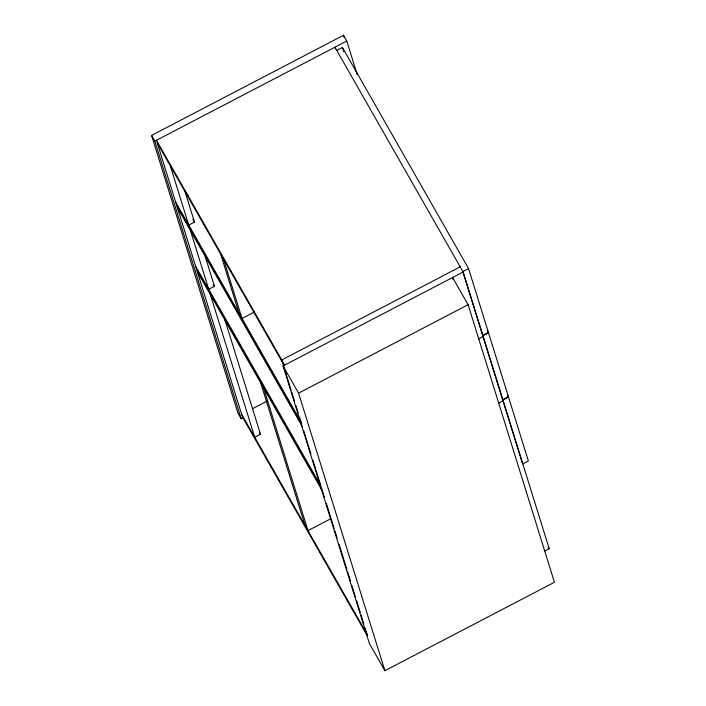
<?xml version="1.0" encoding="UTF-8"?>
<svg xmlns="http://www.w3.org/2000/svg" width="706" height="706" viewBox="0 0 706 706"><rect width="100%" height="100%" fill="white"/><g stroke="black" fill="none" stroke-linecap="round" stroke-linejoin="round"><path stroke-width="1.06" d="M243.102 417.678L241.161 418.693L237.887 412.966L151.569 135.411L343.495 35.3L346.761 41.027L357.227 74.668M241.161 418.693L154.835 141.138L346.761 41.027M336.691 50.505L342.454 47.496L468.555 268.571L488.437 332.5L482.675 335.509L462.792 271.581L468.555 268.571M186.419 196.595L188.37 195.58M184.487 189.861L194.503 222.099L188.749 225.099L170.314 165.831M206.39 260.814L208.341 259.799M203.999 252.616L214.483 286.318L208.72 289.319L190.382 230.341M254.681 311.84L241.999 318.459L223.608 259.331M460.206 266.842L281.72 359.945L291.101 390.118M453.243 279.611L452.59 277.502L468.113 304.71L554.431 582.273L384.902 670.7L369.379 643.493L283.062 365.937L463.145 272.004L334.926 47.205L335.465 48.952M252.395 408.774L267.027 401.14M384.902 670.7L298.576 393.145L468.113 304.71M224.596 318.847L260.496 434.269L254.734 437.279L210.353 294.561M488.526 332.791L482.763 335.8L502.646 399.728L508.408 396.719L488.526 332.791L487.44 330.893M478.333 339.056L483.213 336.515M508.497 397.01L502.743 400.02L522.625 463.948L528.379 460.947L508.497 397.01L507.323 394.822M498.304 403.276L503.184 400.734L502.204 399.014M330.434 518.928L307.984 530.63L263.603 387.921M544.326 551.227L549.197 548.686L463.145 272.004M487.343 330.593L488.437 332.5M548.218 546.965L549.197 548.686M284.659 365.099L156.432 140.3L242.485 416.99L367.226 635.674M157.253 142.921L282.532 362.566M151.569 135.411L154.835 141.138M283.062 365.937L298.576 393.145M192.87 219.239L194.503 222.099M175.679 202.19L300.968 421.835M176.5 204.811L301.78 424.456L299.512 417.175M177.312 207.432L302.592 427.077M213.388 284.412L214.483 286.318M195.659 266.409L320.939 486.055M196.471 269.03L321.751 488.676M197.283 271.66L322.024 490.343M259.402 432.363L260.496 434.269M241.673 414.369L366.952 634.014M343.495 35.3L344.149 37.4M342.454 47.496L343.751 51.688M291.746 392.201L294.658 401.564M295.955 405.729L298.223 413.01M303.748 430.775L310.949 453.94M312.917 460.25L320.771 485.516M322.077 489.726L324.363 497.077M326.322 503.369L334.159 528.556M334.812 530.647L337.089 537.998M339.048 544.291L346.884 569.477M347.537 571.578L350.476 581.02M351.773 585.212L355.365 596.755M356.671 600.956L360.263 612.499M360.916 614.599L363.855 624.042M365.161 628.234L367.438 635.585M220.669 254.178L239.06 313.305M260.664 382.767L305.045 525.476"/></g></svg>
